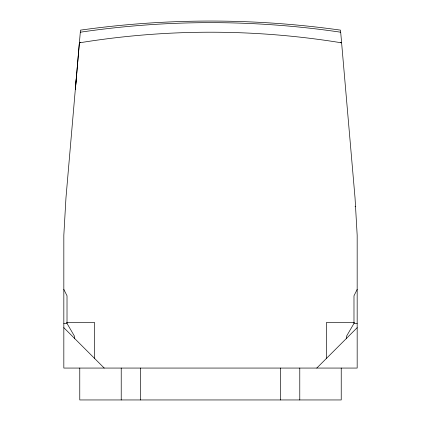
<?xml version="1.0" encoding="UTF-8"?>
<svg xmlns="http://www.w3.org/2000/svg" width="421" height="421" viewBox="0 0 421 421"><rect width="100%" height="100%" fill="white"/><g stroke="black" fill="none" stroke-linecap="round" stroke-linejoin="round"><path stroke-width="0.63" d="M75.343 89.605L80.485 30.133A935.109 935.109 0 0 1 340.515 30.133L355.045 198.012L357.171 235.213L357.171 368.065L63.829 368.065L63.829 235.213L65.955 198.012L76.585 74.722M75.359 89.431L79.374 42.837L80.606 42.384M357.171 289.416L353.982 295.795L353.982 323.428L346.541 336.179L346.541 338.784M316.781 368.065L357.171 327.675M355.045 206.516L355.577 206.516M66.434 322.365L94.441 322.365L94.441 358.255M354.566 322.365L326.559 322.365L326.559 358.255M63.829 323.428L67.018 323.428L74.459 336.179L74.459 338.784M353.982 323.428L357.171 323.428M340.394 42.384L341.626 42.837A814.203 814.203 0 0 0 79.374 42.837M63.829 327.675L104.219 368.065M63.829 289.416L67.018 295.795L67.018 323.428M341.231 368.065L341.231 399.95L79.769 399.95L79.769 368.065M299.778 368.065L299.778 399.95M280.649 368.065L280.649 399.95M140.351 368.065L140.351 399.95M121.222 368.065L121.222 399.95M80.3 32.212A890.847 890.847 0 0 1 340.7 32.212"/></g></svg>
